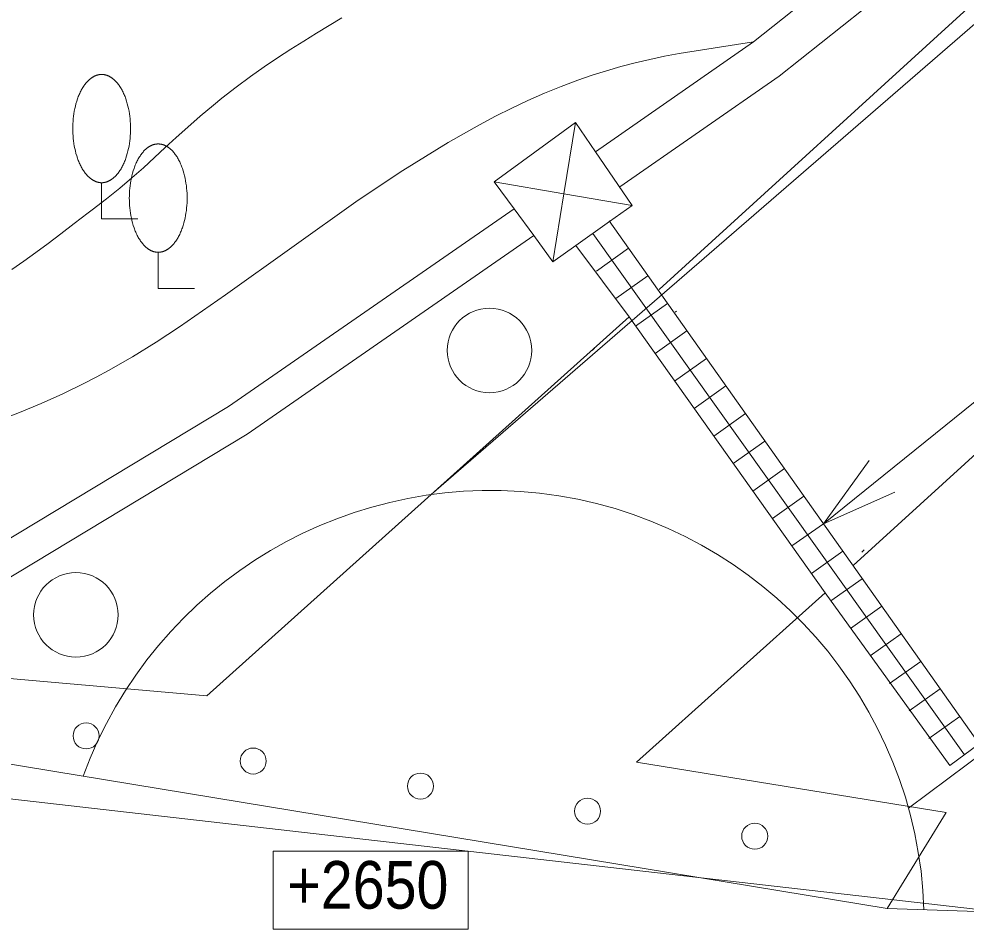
# Model space of a CAD drawing. Units: millimetres at full size, sheet at 1:200; details may follow other scales. Extents: x -40000 to 40000, y -27700 to 27700.
# Drawn here: x -35974 to -28690, y 2982 to 9986 of the extents above; entities that cross this region are included whole.
import ezdxf
from ezdxf.enums import TextEntityAlignment as Align

# ---------------------------------------------------------------- set-up
doc = ezdxf.new("R2010")
doc.units = ezdxf.units.MM
doc.header["$LTSCALE"] = 200
for name, color, linetype, lineweight in [('0-0_通り芯', 33, 'Continuous', 18), ('0-1_躯体・仕上１', 134, 'Continuous', 9), ('0-3_外構１', 134, 'Continuous', 9), ('0-4_外構２', 6, 'Continuous', 13), ('0-5_計画レベル', 134, 'Continuous', 9), ('0-9_雨水ルート', 134, 'Continuous', 9), ('C-D_文字', 1, 'Continuous', 18)]:
    doc.layers.add(name, color=color, linetype=linetype, lineweight=lineweight)
doc.styles.add('HGｺﾞｼｯｸM', font='')
doc.styles.get('HGｺﾞｼｯｸM').set_extended_font_data('HGｺﾞｼｯｸM')

msp = doc.modelspace()

# ---------------------------------------------------------------- linework, layer by layer
at = {"layer": '0-0_通り芯'}
for p, q in [((-24363.2, 13639.1), (-32803.1, 6325.7)), ((-21347.9, 9757.1), (-29132.5, 3912.2)), ((-29787.6, 6101.9), (-29239, 6345.1))]:
    msp.add_line(p, q, dxfattribs=at)
msp.add_lwpolyline([(-22854.6, 11696.8), (-29787.6, 6101.9), (-29434.1, 6586.8)], dxfattribs=at)
msp.add_arc((-32345.3, 3024.1), 3333.2, 1.83149, 160.10967, dxfattribs=at)
at = {"layer": '0-1_躯体・仕上１'}
msp.add_line((-28427.5, 3114.3), (-38057.5, 4213.3), dxfattribs=at)
at = {"layer": '0-3_外構１'}
for points in [[(-35549.8, 8411.8), (-35440.5, 8494.5), (-35410.7, 8516.7), (-35299.6, 8601.7), (-35198.5, 8683.6), (-35105.1, 8763.1), (-35017.3, 8841), (-34932.6, 8918.3), (-34849, 8995.7), (-34764, 9074.1), (-34675.4, 9154.2), (-34580.9, 9236.9), (-34478.3, 9323), (-34413.2, 9375.6), (-34302.2, 9461.8), (-34194, 9541.7), (-34088.2, 9616.2), (-33984.7, 9686), (-33883.1, 9751.9), (-33783.1, 9814.9), (-33684.6, 9875.6), (-33587.1, 9935), (-33490.4, 9993.9)], [(-36029.8, 8056.9), (-35935.9, 8121), (-35843, 8188.2), (-35749, 8258.9), (-35651.9, 8333.4), (-35549.8, 8411.8)]]:
    msp.add_lwpolyline(points, dxfattribs=at)
at = {"layer": '0-4_外構２'}
msp.add_lwpolyline([(-30324.7, 9809.8), (-30895.7, 9721), (-31008.8, 9698.9), (-31121.6, 9674.6), (-31233.7, 9647.9), (-31345.3, 9618.8), (-31456, 9587.1), (-31566, 9552.7), (-31674.9, 9515.5), (-31804.5, 9467), (-31932.6, 9414.5), (-32059.2, 9358.4), (-32184.4, 9299), (-32308.2, 9236.6), (-32430.7, 9171.6), (-32671.9, 9034.7), (-32848.2, 8928.3), (-33022.1, 8818.4), (-33364.5, 8590.3), (-34385.3, 7861.6), (-34738.6, 7616.9), (-34918.2, 7499.6), (-35100.3, 7386.9), (-35285.6, 7279.9), (-35379.5, 7228.9), (-35474.4, 7179.6), (-35637.1, 7100.6), (-35802.5, 7026.9), (-35970.2, 6958.2), (-36140.1, 6894.3)], dxfattribs=at)
at = {"layer": '0-5_計画レベル'}
for p, q in [((-25261.7, 13184.7), (-31049.8, 7902.8)), ((-21834.7, 12828.6), (-29559.2, 5779)), ((-31693.8, 9187.8), (-31782.2, 8640.3)), ((-31401.8, 8761.6), (-31540.5, 8964.1)), ((-31782.2, 8640.3), (-32319.8, 8732.8)), ((-32319.8, 8732.8), (-32166.4, 8524.2)), ((-31782.2, 8640.3), (-31866.8, 8116.8)), ((-31256.8, 8549.8), (-31782.2, 8640.3)), ((-34362.8, 7002.9), (-32166.4, 8524.2)), ((-32166.4, 8524.2), (-32014.8, 8318.1)), ((-31690.5, 8242), (-31430.9, 8426.2)), ((-31435.8, 8432.8), (-28588.9, 4406.8)), ((-34218.8, 6789.9), (-32014.8, 8318.1)), ((-31560.7, 8334.1), (-28702.4, 4323.3)), ((-31532.5, 8045.7), (-31285.9, 8220.9)), ((-31382.2, 7834.2), (-31136.1, 8009)), ((-31231.9, 7622.6), (-30986.3, 7797.1)), ((-30926.4, 7728.4), (-30916.5, 7738.3)), ((-34527.9, 4775.9), (-31281.8, 7692.8)), ((-31081.6, 7411), (-30836.4, 7585.2)), ((-31565.4, 7434.6), (-31547.8, 7452.3)), ((-30931.3, 7199.5), (-30686.6, 7373.3)), ((-30781, 6987.9), (-30536.7, 7161.4)), ((-36965.8, 5432.9), (-34362.8, 7002.9)), ((-30630.7, 6776.3), (-30386.9, 6949.5)), ((-36839.8, 5206.9), (-34218.8, 6789.9)), ((-30480.4, 6564.8), (-30237.1, 6737.6)), ((-30330.1, 6353.2), (-30087.2, 6525.7)), ((-30179.8, 6141.6), (-29937.4, 6313.8)), ((-30029.5, 5930.1), (-29787.6, 6101.9)), ((-29490.8, 5882.7), (-29473.1, 5900.4)), ((-29879.2, 5718.5), (-29637.7, 5890)), ((-29728.9, 5506.9), (-29487.9, 5678.1)), ((-31224.9, 4266.8), (-29772.8, 5568.8)), ((-29772.8, 5568.8), (-28815.9, 4239.8)), ((-29578.6, 5295.4), (-29338, 5466.3)), ((-29428.3, 5083.8), (-29188.2, 5254.4)), ((-29278, 4872.2), (-29038.4, 5042.5)), ((-36948.9, 4991.9), (-34527.9, 4775.9)), ((-29127.7, 4660.7), (-28888.5, 4830.6)), ((-28977.4, 4449.1), (-28738.7, 4618.7)), ((-28815.9, 4239.8), (-28588.9, 4406.8)), ((-36455.9, 4318.9), (-29296.9, 3139.8)), ((-29296.9, 3139.8), (-28429.9, 3111.8))]:
    msp.add_line(p, q, dxfattribs=at)
for points in [[(-31540.5, 8964.1), (-30324.7, 9809.8), (-28886.7, 10954.8), (-27068.7, 12568.7), (-24885.6, 14698.7), (-19957.5, 20209.6)], [(-31352.1, 8693.2), (-30127.5, 9545), (-28674.2, 10702.1), (-26843.8, 12327.1), (-24682.9, 14435.4)], [(-31540.5, 8964.1), (-31693.8, 9187.8), (-32319.8, 8732.8)], [(-31430.9, 8426.2), (-31256.8, 8549.8), (-31401.8, 8761.6)], [(-32014.8, 8318.1), (-31866.8, 8116.8), (-31690.5, 8242)], [(-29772.8, 5568.8), (-31281.8, 7692.8), (-31690.5, 8242)], [(-29296.9, 3139.8), (-28843.9, 3879.8), (-31224.9, 4266.8)]]:
    msp.add_lwpolyline(points, dxfattribs=at)
for centre, radius in [((-32355, 7434.9), 325), ((-35535.9, 5400.3), 325), ((-35457.6, 4468.6), 100), ((-34172, 4275.6), 100), ((-32886.4, 4082.6), 100), ((-31600.8, 3889.6), 100), ((-30315.2, 3696.6), 100)]:
    msp.add_circle(centre, radius, dxfattribs=at)
at = {"layer": '0-9_雨水ルート'}
for points in [[(-35337.8, 9558.9), (-35340.3, 9558.8), (-35342.8, 9558.8), (-35345.3, 9558.6), (-35347.8, 9558.4), (-35350.3, 9558.2), (-35352.8, 9557.9), (-35355.3, 9557.6), (-35357.8, 9557.2), (-35360.4, 9556.7), (-35362.9, 9556.2), (-35365.4, 9555.6), (-35368, 9555), (-35370.6, 9554.3), (-35373.1, 9553.6), (-35375.7, 9552.8), (-35378.3, 9551.9), (-35380.9, 9551), (-35383.5, 9550), (-35386, 9548.9), (-35388.6, 9547.8), (-35391.2, 9546.7), (-35393.8, 9545.4), (-35396.4, 9544.1), (-35399, 9542.8), (-35401.6, 9541.3), (-35404.2, 9539.9), (-35406.8, 9538.3), (-35409.4, 9536.7), (-35411.9, 9535), (-35414.5, 9533.3), (-35417.1, 9531.5), (-35419.7, 9529.6), (-35424.8, 9525.7), (-35429.9, 9521.5), (-35434.9, 9517), (-35439.9, 9512.3), (-35444.9, 9507.3), (-35449.8, 9502.1), (-35454.7, 9496.6)], [(-35225.9, 9502.1), (-35230.8, 9507.3), (-35235.8, 9512.3), (-35240.8, 9517), (-35245.8, 9521.5), (-35250.9, 9525.7), (-35256, 9529.6), (-35258.6, 9531.5), (-35261.2, 9533.3), (-35263.7, 9535), (-35266.3, 9536.7), (-35268.9, 9538.3), (-35271.5, 9539.9), (-35274.1, 9541.3), (-35276.7, 9542.8), (-35279.3, 9544.1), (-35281.9, 9545.4), (-35284.5, 9546.7), (-35287.1, 9547.8), (-35289.6, 9548.9), (-35292.2, 9550), (-35294.8, 9551), (-35297.4, 9551.9), (-35300, 9552.8), (-35302.5, 9553.6), (-35305.1, 9554.3), (-35307.7, 9555), (-35310.2, 9555.6), (-35312.8, 9556.2), (-35315.3, 9556.7), (-35317.9, 9557.2), (-35320.4, 9557.6), (-35322.9, 9557.9), (-35325.4, 9558.2), (-35327.9, 9558.4), (-35330.4, 9558.6), (-35332.9, 9558.8), (-35335.4, 9558.8), (-35337.8, 9558.9)], [(-35454.7, 9496.6), (-35459.5, 9490.9), (-35464.2, 9485), (-35468.9, 9478.8), (-35473.4, 9472.3), (-35477.9, 9465.6), (-35482.3, 9458.8), (-35486.7, 9451.6), (-35490.9, 9444.3), (-35495, 9436.8), (-35499, 9429.1), (-35502.9, 9421.1), (-35506.7, 9413), (-35510.4, 9404.8), (-35514, 9396.3), (-35517.4, 9387.8), (-35520.7, 9379), (-35523.9, 9370.1), (-35529.8, 9352), (-35535.3, 9333.5), (-35540.2, 9314.6), (-35544.5, 9295.5), (-35548.3, 9276.2), (-35551.5, 9256.8), (-35554.2, 9237.3), (-35556.4, 9217.9), (-35558.1, 9198.6), (-35559.2, 9179.5), (-35559.9, 9160.7), (-35560.1, 9142.1), (-35559.9, 9123.5), (-35559.2, 9104.6), (-35558.1, 9085.5), (-35556.4, 9066.3), (-35554.2, 9046.9), (-35551.5, 9027.4), (-35548.3, 9008), (-35544.5, 8988.7), (-35540.2, 8969.6), (-35535.3, 8950.7)], [(-35135.5, 8969.6), (-35131.2, 8988.7), (-35127.4, 9008), (-35124.2, 9027.4), (-35121.5, 9046.9), (-35119.3, 9066.3), (-35117.6, 9085.5), (-35116.5, 9104.6), (-35115.8, 9123.5), (-35115.6, 9142.1), (-35115.8, 9160.7), (-35116.5, 9179.5), (-35117.6, 9198.6), (-35119.3, 9217.9), (-35121.5, 9237.3), (-35124.2, 9256.8), (-35127.4, 9276.2), (-35131.2, 9295.5), (-35135.5, 9314.6), (-35140.4, 9333.5), (-35145.8, 9352), (-35151.8, 9370.1), (-35155, 9379), (-35158.3, 9387.8), (-35161.7, 9396.3), (-35165.3, 9404.8), (-35169, 9413), (-35172.8, 9421.1), (-35176.7, 9429.1), (-35180.7, 9436.8), (-35184.8, 9444.3), (-35189, 9451.6), (-35193.3, 9458.8), (-35197.7, 9465.6), (-35202.2, 9472.3), (-35206.8, 9478.8), (-35211.5, 9485), (-35216.2, 9490.9), (-35221, 9496.6), (-35225.9, 9502.1)], [(-35287.1, 8736.4), (-35284.5, 8737.5), (-35281.9, 8738.8), (-35279.3, 8740.1), (-35276.7, 8741.4), (-35274.1, 8742.8), (-35271.5, 8744.3), (-35268.9, 8745.9), (-35266.3, 8747.5), (-35263.7, 8749.2), (-35261.2, 8750.9), (-35258.6, 8752.7), (-35256, 8754.6), (-35250.9, 8758.5), (-35245.8, 8762.7), (-35240.8, 8767.2), (-35235.8, 8771.9), (-35230.8, 8776.9), (-35225.9, 8782.1), (-35221, 8787.6), (-35216.2, 8793.3), (-35211.5, 8799.2), (-35206.8, 8805.4), (-35202.2, 8811.9), (-35197.7, 8818.5), (-35193.3, 8825.4), (-35189, 8832.5), (-35184.8, 8839.9), (-35180.7, 8847.4), (-35176.7, 8855.1), (-35172.8, 8863), (-35169, 8871.1), (-35165.3, 8879.4), (-35161.7, 8887.8), (-35158.3, 8896.4), (-35155, 8905.2), (-35151.8, 8914), (-35145.8, 8932.1), (-35140.4, 8950.7), (-35135.5, 8969.6)], [(-35019.7, 8961.6), (-35024.5, 8955.9), (-35029.2, 8950), (-35033.9, 8943.8), (-35038.4, 8937.3), (-35042.9, 8930.6), (-35047.4, 8923.8), (-35051.7, 8916.6), (-35055.9, 8909.3), (-35060, 8901.8), (-35064, 8894.1), (-35067.9, 8886.1), (-35071.7, 8878), (-35075.4, 8869.8), (-35079, 8861.3), (-35082.4, 8852.8), (-35085.7, 8844), (-35088.9, 8835.2), (-35094.9, 8817), (-35100.3, 8798.5), (-35105.2, 8779.6), (-35109.5, 8760.5), (-35113.3, 8741.2), (-35116.5, 8721.8), (-35119.2, 8702.3), (-35121.4, 8682.9), (-35123.1, 8663.6), (-35124.2, 8644.5), (-35124.9, 8625.7), (-35125.1, 8607.1), (-35124.9, 8588.5), (-35124.2, 8569.6), (-35123.1, 8550.5), (-35121.4, 8531.3), (-35119.2, 8511.9), (-35116.5, 8492.4), (-35113.3, 8473), (-35109.5, 8453.7), (-35105.2, 8434.6), (-35100.3, 8415.7)], [(-34902.8, 9023.9), (-34905.3, 9023.8), (-34907.8, 9023.8), (-34910.3, 9023.6), (-34912.8, 9023.4), (-34915.3, 9023.2), (-34917.8, 9022.9), (-34920.3, 9022.6), (-34922.8, 9022.2), (-34925.4, 9021.7), (-34927.9, 9021.2), (-34930.4, 9020.6), (-34933, 9020), (-34935.6, 9019.3), (-34938.1, 9018.6), (-34940.7, 9017.8), (-34943.3, 9016.9), (-34945.9, 9016), (-34948.5, 9015), (-34951, 9013.9), (-34953.6, 9012.8), (-34956.2, 9011.7), (-34958.8, 9010.4), (-34961.4, 9009.1), (-34964, 9007.8), (-34966.6, 9006.3), (-34969.2, 9004.9), (-34971.8, 9003.3), (-34974.4, 9001.7), (-34976.9, 9000), (-34979.5, 8998.3), (-34982.1, 8996.5), (-34984.7, 8994.6), (-34989.8, 8990.7), (-34994.9, 8986.5), (-34999.9, 8982), (-35004.9, 8977.3), (-35009.9, 8972.3), (-35014.8, 8967.1), (-35019.7, 8961.6)], [(-34790.9, 8967.1), (-34795.8, 8972.3), (-34800.8, 8977.3), (-34805.8, 8982), (-34810.8, 8986.5), (-34815.9, 8990.7), (-34821, 8994.6), (-34823.6, 8996.5), (-34826.2, 8998.3), (-34828.7, 9000), (-34831.3, 9001.7), (-34833.9, 9003.3), (-34836.5, 9004.9), (-34839.1, 9006.3), (-34841.7, 9007.8), (-34844.3, 9009.1), (-34846.9, 9010.4), (-34849.5, 9011.7), (-34852.1, 9012.8), (-34854.6, 9013.9), (-34857.2, 9015), (-34859.8, 9016), (-34862.4, 9016.9), (-34865, 9017.8), (-34867.5, 9018.6), (-34870.1, 9019.3), (-34872.7, 9020), (-34875.2, 9020.6), (-34877.8, 9021.2), (-34880.3, 9021.7), (-34882.9, 9022.2), (-34885.4, 9022.6), (-34887.9, 9022.9), (-34890.4, 9023.2), (-34892.9, 9023.4), (-34895.4, 9023.6), (-34897.9, 9023.8), (-34900.4, 9023.8), (-34902.8, 9023.9)], [(-34700.5, 8434.6), (-34696.2, 8453.7), (-34692.4, 8473), (-34689.2, 8492.4), (-34686.5, 8511.9), (-34684.3, 8531.3), (-34682.6, 8550.5), (-34681.5, 8569.6), (-34680.8, 8588.5), (-34680.6, 8607.1), (-34680.8, 8625.7), (-34681.5, 8644.5), (-34682.6, 8663.6), (-34684.3, 8682.9), (-34686.5, 8702.3), (-34689.2, 8721.8), (-34692.4, 8741.2), (-34696.2, 8760.5), (-34700.5, 8779.6), (-34705.4, 8798.5), (-34710.8, 8817), (-34716.8, 8835.2), (-34720, 8844), (-34723.3, 8852.8), (-34726.7, 8861.3), (-34730.3, 8869.8), (-34734, 8878), (-34737.8, 8886.1), (-34741.7, 8894.1), (-34745.7, 8901.8), (-34749.8, 8909.3), (-34754, 8916.6), (-34758.3, 8923.8), (-34762.7, 8930.6), (-34767.2, 8937.3), (-34771.8, 8943.8), (-34776.5, 8950), (-34781.2, 8955.9), (-34786, 8961.6), (-34790.9, 8967.1)], [(-35535.3, 8950.7), (-35529.8, 8932.1), (-35523.9, 8914), (-35520.7, 8905.2), (-35517.4, 8896.4), (-35514, 8887.8), (-35510.4, 8879.4), (-35506.7, 8871.1), (-35502.9, 8863), (-35499, 8855.1), (-35495, 8847.4), (-35490.9, 8839.9), (-35486.7, 8832.5), (-35482.3, 8825.4), (-35477.9, 8818.5), (-35473.4, 8811.9), (-35468.9, 8805.4), (-35464.2, 8799.2), (-35459.5, 8793.3), (-35454.7, 8787.6), (-35449.8, 8782.1), (-35444.9, 8776.9), (-35439.9, 8771.9), (-35434.9, 8767.2), (-35429.9, 8762.7), (-35424.8, 8758.5), (-35419.7, 8754.6), (-35417.1, 8752.7), (-35414.5, 8750.9), (-35411.9, 8749.2), (-35409.4, 8747.5), (-35406.8, 8745.9), (-35404.2, 8744.3), (-35401.6, 8742.8), (-35399, 8741.4), (-35396.4, 8740.1), (-35393.8, 8738.8), (-35391.2, 8737.5), (-35388.6, 8736.4), (-35386, 8735.3)], [(-35386, 8735.3), (-35383.5, 8734.2), (-35380.9, 8733.2), (-35378.3, 8732.3), (-35375.7, 8731.4), (-35373.1, 8730.6), (-35370.6, 8729.9), (-35368, 8729.2), (-35365.4, 8728.6), (-35362.9, 8728), (-35360.4, 8727.5), (-35357.8, 8727), (-35355.3, 8726.6), (-35352.8, 8726.3), (-35350.3, 8726), (-35347.8, 8725.7), (-35345.3, 8725.6), (-35342.8, 8725.4), (-35340.3, 8725.4), (-35337.8, 8725.3), (-35335.4, 8725.4), (-35332.9, 8725.4), (-35330.4, 8725.6), (-35327.9, 8725.7), (-35325.4, 8726), (-35322.9, 8726.3), (-35320.4, 8726.6), (-35317.9, 8727), (-35315.3, 8727.5), (-35312.8, 8728), (-35310.2, 8728.6), (-35307.7, 8729.2), (-35305.1, 8729.9), (-35302.5, 8730.6), (-35300, 8731.4), (-35297.4, 8732.3), (-35294.8, 8733.2), (-35292.2, 8734.2), (-35289.6, 8735.3), (-35287.1, 8736.4)], [(-35337.8, 8725.3), (-35337.8, 8447.5), (-35060, 8447.5)], [(-35100.3, 8415.7), (-35094.9, 8397.1), (-35088.9, 8379), (-35085.7, 8370.2), (-35082.4, 8361.4), (-35079, 8352.8), (-35075.4, 8344.4), (-35071.7, 8336.1), (-35067.9, 8328), (-35064, 8320.1), (-35060, 8312.4), (-35055.9, 8304.9), (-35051.7, 8297.5), (-35047.4, 8290.4), (-35042.9, 8283.5), (-35038.4, 8276.9), (-35033.9, 8270.4), (-35029.2, 8264.2), (-35024.5, 8258.3), (-35019.7, 8252.6), (-35014.8, 8247.1), (-35009.9, 8241.9), (-35004.9, 8236.9), (-34999.9, 8232.2), (-34994.9, 8227.7), (-34989.8, 8223.5), (-34984.7, 8219.6), (-34982.1, 8217.7), (-34979.5, 8215.9), (-34976.9, 8214.2), (-34974.4, 8212.5), (-34971.8, 8210.9), (-34969.2, 8209.3), (-34966.6, 8207.8), (-34964, 8206.4), (-34961.4, 8205.1), (-34958.8, 8203.8), (-34956.2, 8202.5), (-34953.6, 8201.4), (-34951, 8200.3)], [(-34852.1, 8201.4), (-34849.5, 8202.5), (-34846.9, 8203.8), (-34844.3, 8205.1), (-34841.7, 8206.4), (-34839.1, 8207.8), (-34836.5, 8209.3), (-34833.9, 8210.9), (-34831.3, 8212.5), (-34828.7, 8214.2), (-34826.2, 8215.9), (-34823.6, 8217.7), (-34821, 8219.6), (-34815.9, 8223.5), (-34810.8, 8227.7), (-34805.8, 8232.2), (-34800.8, 8236.9), (-34795.8, 8241.9), (-34790.9, 8247.1), (-34786, 8252.6), (-34781.2, 8258.3), (-34776.5, 8264.2), (-34771.8, 8270.4), (-34767.2, 8276.9), (-34762.7, 8283.5), (-34758.3, 8290.4), (-34754, 8297.5), (-34749.8, 8304.9), (-34745.7, 8312.4), (-34741.7, 8320.1), (-34737.8, 8328), (-34734, 8336.1), (-34730.3, 8344.4), (-34726.7, 8352.8), (-34723.3, 8361.4), (-34720, 8370.2), (-34716.8, 8379), (-34710.8, 8397.1), (-34705.4, 8415.7), (-34700.5, 8434.6)], [(-34951, 8200.3), (-34948.5, 8199.2), (-34945.9, 8198.2), (-34943.3, 8197.3), (-34940.7, 8196.4), (-34938.1, 8195.6), (-34935.6, 8194.9), (-34933, 8194.2), (-34930.4, 8193.6), (-34927.9, 8193), (-34925.4, 8192.5), (-34922.8, 8192), (-34920.3, 8191.6), (-34917.8, 8191.3), (-34915.3, 8191), (-34912.8, 8190.8), (-34910.3, 8190.6), (-34907.8, 8190.4), (-34905.3, 8190.4), (-34902.8, 8190.3), (-34900.4, 8190.4), (-34897.9, 8190.4), (-34895.4, 8190.6), (-34892.9, 8190.8), (-34890.4, 8191), (-34887.9, 8191.3), (-34885.4, 8191.6), (-34882.9, 8192), (-34880.3, 8192.5), (-34877.8, 8193), (-34875.2, 8193.6), (-34872.7, 8194.2), (-34870.1, 8194.9), (-34867.5, 8195.6), (-34865, 8196.4), (-34862.4, 8197.3), (-34859.8, 8198.2), (-34857.2, 8199.2), (-34854.6, 8200.3), (-34852.1, 8201.4)], [(-34902.8, 8190.3), (-34902.8, 7912.5), (-34625, 7912.5)]]:
    msp.add_lwpolyline(points, dxfattribs=at)
at = {"layer": 'C-D_文字'}
msp.add_lwpolyline([(-34019.3, 2982.4), (-32519.3, 2982.4), (-32519.3, 3582.4), (-34019.3, 3582.4)], close=True, dxfattribs=at)

# ---------------------------------------------------------------- texts
at = {"layer": 'C-D_文字', "style": 'HGｺﾞｼｯｸM', "width": 0.9}
msp.add_text('+2650', height=366.6, dxfattribs=at).set_placement((-33910.1, 3029.3), align=Align.BOTTOM_LEFT)

doc.saveas('drawing.dxf')
